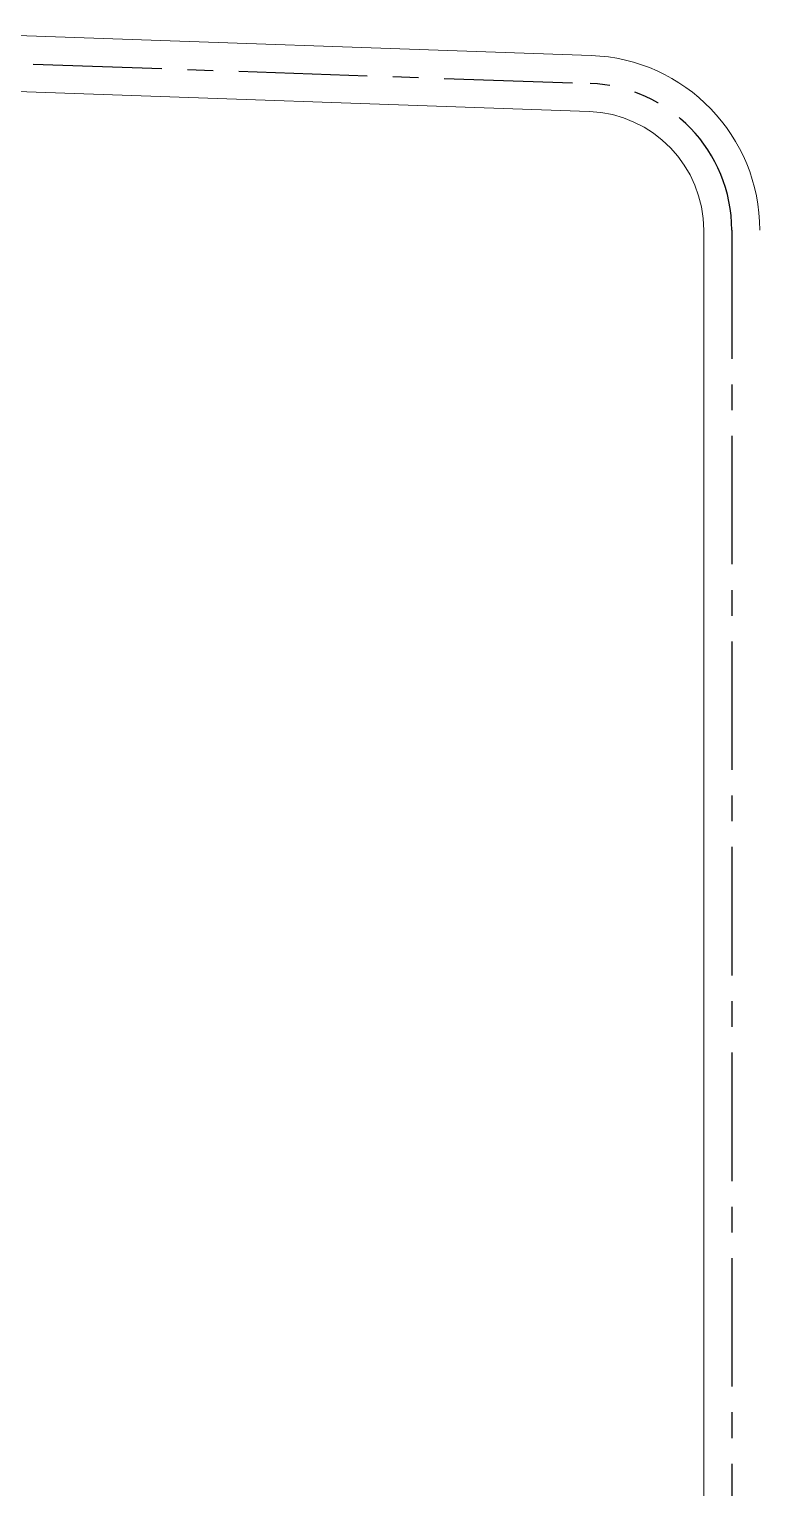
# Model space of a CAD drawing. Extents: x 2239 to 2659, y -1043 to -449.
# Drawn here: x 2515.4 to 2565.2, y -686.8 to -587.5 of the extents above; entities that cross this region are included whole.
import ezdxf

# ---------------------------------------------------------------- set-up
doc = ezdxf.new("R2010")
doc.units = 0
doc.header["$LTSCALE"] = 7
doc.header["$MEASUREMENT"] = 0
doc.linetypes.add('CENTER', pattern=[2, 1.25, -0.25, 0.25, -0.25])
doc.layers.get('0').update_dxf_attribs({"color": 2, "linetype": 'CONTINUOUS'})
doc.layers.add('CL', color=1, linetype='CENTER')

msp = doc.modelspace()

# ---------------------------------------------------------------- linework, layer by layer
at = {"color": 7, "linetype": 'Continuous', "lineweight": 15}
for p, q in [((2553.656, -589.301), (2502.345, -587.51)), ((2502.211, -591.327), (2553.523, -593.119)), ((2561.331, -601.204), (2561.331, -701.006))]:
    msp.add_line(p, q, dxfattribs=at)
for radius in [11.91, 8.09]:
    msp.add_arc((2553.241, -601.204), radius, 0, 88, dxfattribs=at)
at = {"layer": 'CL', "color": 1, "linetype": 'CENTER'}
for p, q in [((2487.687, -588.909), (2553.59, -591.21)), ((2563.241, -601.204), (2563.241, -706.673))]:
    msp.add_line(p, q, dxfattribs=at)
msp.add_arc((2553.241, -601.204), 10, 0, 88, dxfattribs=at)

doc.saveas('drawing.dxf')
